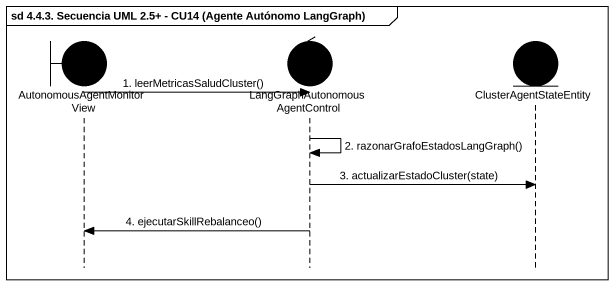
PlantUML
@startuml
mainframe sd 4.4.3. Secuencia UML 2.5+ - CU14 (Agente Autónomo LangGraph)
hide footbox
boundary AutonomousAgentMonitorView #000000
control "LangGraphAutonomousAgentControl" as LangGraphAutonomousAgentCont #000000
entity ClusterAgentStateEntity #000000

AutonomousAgentMonitorView -> LangGraphAutonomousAgentCont : 1. leerMetricasSaludCluster()
LangGraphAutonomousAgentCont -> LangGraphAutonomousAgentCont : 2. razonarGrafoEstadosLangGraph()
LangGraphAutonomousAgentCont -> ClusterAgentStateEntity : 3. actualizarEstadoCluster(state)
LangGraphAutonomousAgentCont -> AutonomousAgentMonitorView : 4. ejecutarSkillRebalanceo()
@enduml
